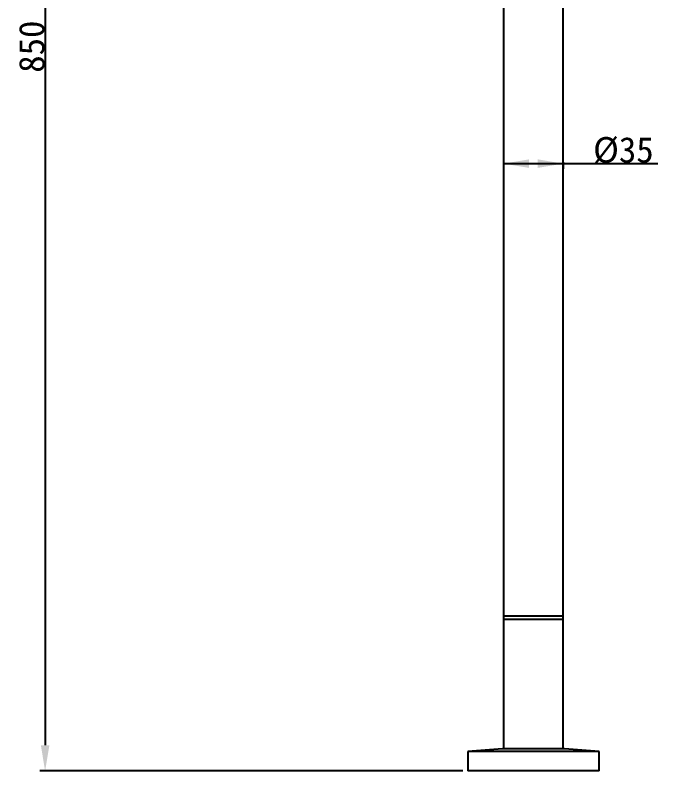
# Model space of a CAD drawing. Extents: x -1084 to 1049, y -151 to 450.
# Drawn here: x -1084.1 to -958.4, y 154.2 to 302 of the extents above; entities that cross this region are included whole.
import ezdxf

# ---------------------------------------------------------------- set-up
doc = ezdxf.new("R2010")
doc.units = 0
doc.header["$LTSCALE"] = 23.1
doc.header["$MEASUREMENT"] = 0
doc.layers.get('0').update_dxf_attribs({"linetype": 'CONTINUOUS'})
doc.layers.get('Defpoints').update_dxf_attribs({"linetype": 'CONTINUOUS'})
doc.dimstyles.get("Standard").update_dxf_attribs({"dimtxt": 2.5, "dimasz": 0.18, "dimexe": 0.18, "dimexo": 0.0625, "dimgap": 0.09, "dimtad": 0, "dimtih": 1, "dimtoh": 1, "dimdec": 4, "dimzin": 0, "dimdsep": 46, "dimtxsty": 'Standard', "dimcen": 0.09, "dimadec": 0, "dimazin": 0, "dimtp": 0.001, "dimtm": 0.001, "dimtfac": 0.6, "dimtdec": 4, "dimtofl": 0, "dimtmove": 0, "dimatfit": 0, "dimfxl": 0, "dimtolj": 1, "dimtzin": 0, "dimarcsym": 0})

# ---------------------------------------------------------------- blocks, each defined once
blk = doc.blocks.new('*D35')
at = {"color": 0, "lineweight": -2}
for p, q in [((-1059.67, 437.52), (-1079.28, 437.52)), ((-1078.28, 432.52), (-1078.28, 159.21)), ((-996.59, 154.21), (-1079.28, 154.21))]:
    blk.add_line(p, q, dxfattribs=at)
at = {"color": 0}
for points in [[(-1077.44, 432.52), (-1079.11, 432.52), (-1078.28, 437.52)], [(-1079.11, 159.21), (-1077.44, 159.21), (-1078.28, 154.21)]]:
    blk.add_solid(points, dxfattribs=at)
at = {"layer": 'Defpoints', "color": 0}
for p in [(-1058.67, 437.52), (-1078.28, 154.21), (-995.59, 154.21)]:
    blk.add_point(p, dxfattribs=at)
at = {"color": 0, "insert": (-1080.87, 295.86), "char_height": 5, "attachment_point": 5, "rotation": 90}
blk.add_mtext('\\A1;850', dxfattribs=at)
blk = doc.blocks.new('*D40')
at = {"color": 0, "lineweight": -2}
for p, q in [((-988.6, 273.28), (-988.6, 271.98)), ((-988.6, 272.98), (-958.42, 272.98)), ((-983.6, 272.98), (-981.93, 272.98)), ((-976.93, 273.28), (-976.93, 271.98))]:
    blk.add_line(p, q, dxfattribs=at)
at = {"color": 0}
for points in [[(-983.6, 273.82), (-983.6, 272.15), (-988.6, 272.98)], [(-981.93, 272.15), (-981.93, 273.82), (-976.93, 272.98)]]:
    blk.add_solid(points, dxfattribs=at)
at = {"layer": 'Defpoints', "color": 0}
for p in [(-988.6, 274.28), (-976.93, 274.28), (-976.93, 272.98)]:
    blk.add_point(p, dxfattribs=at)
at = {"color": 0, "insert": (-965.17, 275.57), "char_height": 5, "attachment_point": 5}
blk.add_mtext('\\A1;%%C35', dxfattribs=at)

msp = doc.modelspace()

# ---------------------------------------------------------------- linework, layer by layer
at = {"color": 7, "linetype": 'Continuous', "lineweight": 25}
for p, q in [((-988.59505, 390.02187), (-988.59505, 158.54502)), ((-976.92955, 158.54502), (-976.92955, 390.02187)), ((-988.59505, 184.54242), (-988.59505, 183.87582)), ((-988.59505, 184.54242), (-977.52588, 184.54242)), ((-988.59505, 184.54242), (-983.15008, 184.54242)), ((-988.59505, 183.87582), (-988.59505, 158.54502)), ((-988.59505, 183.87582), (-976.92955, 183.87582)), ((-988.59505, 183.87582), (-977.52588, 183.87582)), ((-983.15008, 184.54242), (-976.92955, 184.54242)), ((-977.52588, 184.54242), (-976.92955, 184.54242)), ((-977.52588, 183.87582), (-976.92955, 183.87582)), ((-976.92955, 183.87582), (-976.92955, 184.54242)), ((-976.92955, 158.54502), (-976.92955, 183.87582)), ((-988.84503, 158.54502), (-995.59435, 158.00679)), ((-976.67958, 158.54502), (-988.84503, 158.54502)), ((-969.93025, 158.00679), (-976.67958, 158.54502)), ((-995.59435, 158.00679), (-995.59435, 154.21212)), ((-969.93025, 158.00679), (-995.59435, 158.00679)), ((-969.93025, 154.21212), (-969.93025, 158.00679)), ((-969.93025, 154.21212), (-995.59435, 154.21212))]:
    msp.add_line(p, q, dxfattribs=at)

# ---------------------------------------------------------------- dimensions: what is measured, and where the dimension line sits
dim = msp.add_linear_dim(base=(-1078.27764, 154.21212), p1=(-1058.66691, 437.51712), p2=(-995.59435, 154.21212), angle=90, text='850', dimstyle='Standard', override={"dimtxt": 5, "dimasz": 5, "dimexe": 1, "dimexo": 1, "dimgap": 0.089, "dimtad": 1, "dimtih": 0, "dimtoh": 0, "dimlfac": 1, "dimcen": 3.78, "dimtp": 0, "dimtm": 0, "dimtfac": 1, "dimatfit": 3})
dim.commit()
dim.dimension.update_dxf_attribs({"geometry": '*D35', "text_midpoint": (-1080.86664, 295.86462)})
dim = msp.add_linear_dim(base=(-976.92955, 272.98358), p1=(-988.59505, 274.28345), p2=(-976.92955, 274.28345), text='%%C35', dimstyle='Standard', override={"dimtxt": 5, "dimasz": 5, "dimexe": 1, "dimexo": 1, "dimgap": 0.089, "dimtad": 1, "dimtih": 0, "dimtoh": 0, "dimlfac": 1, "dimcen": 3.78, "dimtp": 0, "dimtm": 0, "dimtfac": 1, "dimatfit": 3})
dim.commit()
dim.dimension.update_dxf_attribs({"geometry": '*D40', "text_midpoint": (-965.17389, 275.57258)})

doc.saveas('drawing.dxf')
